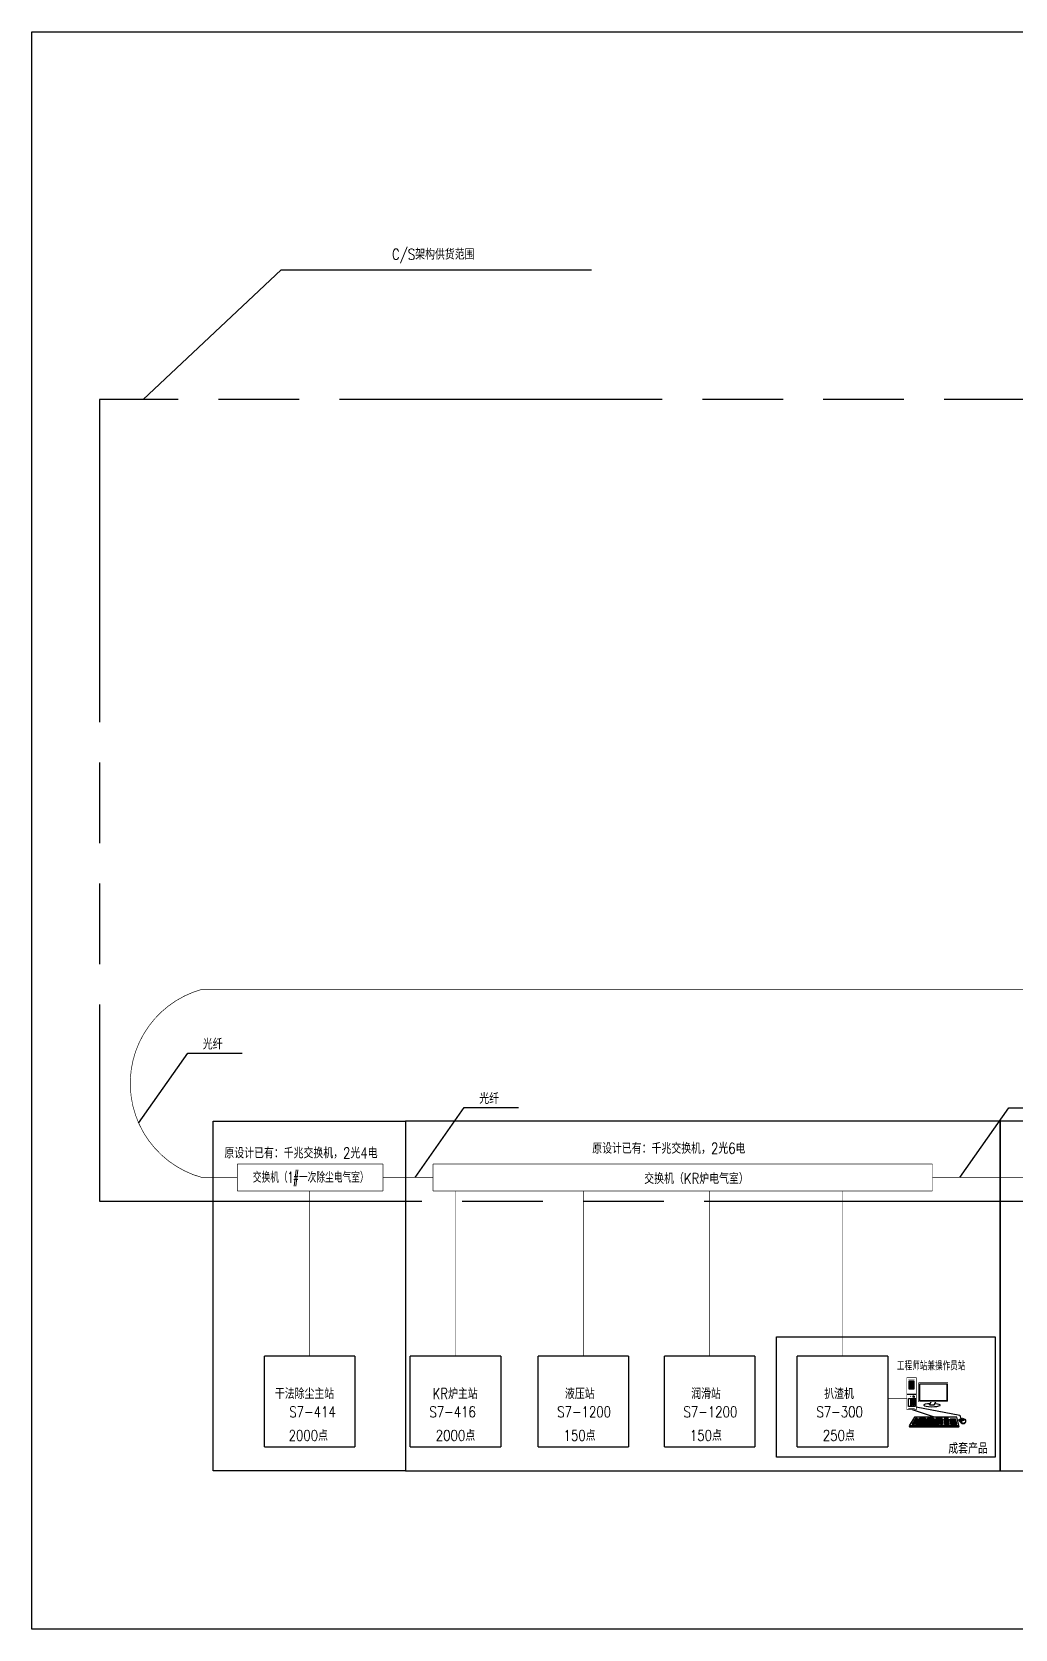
# Model space of a CAD drawing. Extents: x 3579 to 5426, y 430 to 1024.
# Drawn here: x 3579 to 3945, y 430 to 1024 of the extents above; entities that cross this region are included whole.
import ezdxf

# ---------------------------------------------------------------- set-up
doc = ezdxf.new("R2010")
doc.units = 0
doc.linetypes.add('AM_ISO09W050', pattern=[22.5, 12, -1.5, 3, -1.5, 3, -1.5])
doc.linetypes.add('CENTER', pattern=[50.8, 31.75, -6.35, 6.35, -6.35])
doc.layers.get('0').update_dxf_attribs({"linetype": 'CONTINUOUS'})
for name, color, linetype in [('at_Entity', 7, 'CONTINUOUS'), ('at_Rect', 7, 'CONTINUOUS'), ('TKB', 7, 'CONTINUOUS')]:
    doc.layers.add(name, color=color, linetype=linetype)
doc.styles.add('HZB', font='txtB', dxfattribs={"width": 0.8, "bigfont": 'HzTxtB'})

msp = doc.modelspace()

# ---------------------------------------------------------------- linework, layer by layer
at = {"color": 0}
for p, q in [((3907.91, 517.12), (3904.41, 517.12)), ((3905.15, 522.07), (3905.15, 519.22)), ((3907.14, 522.07), (3905.15, 522.07)), ((3905.15, 519.22), (3907.14, 519.22)), ((3905.52, 519.22), (3905.52, 522.07)), ((3905.68, 519.22), (3905.68, 522.07)), ((3905.84, 519.22), (3905.84, 522.07)), ((3906, 519.22), (3906, 522.07)), ((3906.16, 519.22), (3906.16, 522.07)), ((3906.3, 519.22), (3906.3, 522.07)), ((3906.47, 519.22), (3906.47, 522.07)), ((3906.65, 519.22), (3906.65, 522.07)), ((3907.14, 519.22), (3907.14, 522.07)), ((3909.27, 521.12), (3919.22, 521.12)), ((3909.27, 514.83), (3909.27, 521.12)), ((3919.22, 521.12), (3919.22, 514.83)), ((3904.98, 512.73), (3904.98, 515.72)), ((3904.98, 515.72), (3907.51, 515.72)), ((3907.48, 512.73), (3904.98, 512.73)), ((3905.79, 515.72), (3905.79, 512.73)), ((3906.09, 515.31), (3906.09, 513.15)), ((3906.3, 515.31), (3906.09, 515.31)), ((3906.09, 513.15), (3906.28, 513.15)), ((3906.28, 513.15), (3906.28, 515.31)), ((3906.4, 511.54), (3914.9, 508.72)), ((3907.14, 516.6), (3906.6, 516.6)), ((3906.6, 516.6), (3906.6, 516.14)), ((3906.85, 516.57), (3906.61, 516.6)), ((3906.85, 516.11), (3906.61, 516.14)), ((3906.63, 515.7), (3906.63, 512.71)), ((3907.05, 516.49), (3906.85, 516.57)), ((3907.05, 516.03), (3906.85, 516.11)), ((3906.86, 516.57), (3906.86, 516.12)), ((3906.93, 515.31), (3906.93, 513.15)), ((3907.14, 515.31), (3906.93, 515.31)), ((3906.93, 513.15), (3907.11, 513.15)), ((3907.13, 516.61), (3907.05, 516.49)), ((3907.13, 516.15), (3907.05, 516.03)), ((3907.06, 516.5), (3907.06, 516.04)), ((3907.11, 513.15), (3907.11, 515.31)), ((3907.14, 516.14), (3907.14, 516.6)), ((3907.48, 515.77), (3907.48, 512.73)), ((3919.22, 514.83), (3909.27, 514.83)), ((3912.79, 513.27), (3913.41, 514.46)), ((3912.79, 513.27), (3914.56, 513.27)), ((3914.56, 513.27), (3915.18, 514.46)), ((3907.26, 508.72), (3905.39, 505.78)), ((3905.39, 505.65), (3923.74, 505.65)), ((3905.41, 505.17), (3923.73, 505.17)), ((3906.4, 506.21), (3906.36, 506.01)), ((3907.48, 508), (3906.38, 506.21)), ((3906.38, 506.21), (3907.14, 506.21)), ((3906.38, 506.01), (3907.17, 506.01)), ((3906.59, 506.57), (3917.62, 506.57)), ((3906.8, 506.94), (3917.62, 506.94)), ((3907.05, 507.3), (3917.62, 507.3)), ((3907.93, 507.65), (3907.14, 506.21)), ((3907.17, 506.01), (3907.14, 506.21)), ((3907.38, 506.41), (3907.17, 506.01)), ((3923.02, 508.72), (3907.26, 508.72)), ((3907.27, 507.65), (3917.62, 507.65)), ((3907.34, 506.57), (3907.38, 506.41)), ((3907.38, 506.4), (3907.79, 506.4)), ((3917.62, 508), (3907.45, 508)), ((3907.73, 508.48), (3907.62, 508.27)), ((3907.62, 508.27), (3908.17, 508.27)), ((3907.68, 506.2), (3907.64, 506.01)), ((3907.64, 506.01), (3907.7, 506.01)), ((3907.69, 507.65), (3907.86, 508)), ((3908.58, 508), (3907.69, 506.21)), ((3907.69, 506.21), (3916.43, 506.21)), ((3907.69, 506.01), (3916.45, 506.01)), ((3908.24, 508.48), (3907.72, 508.48)), ((3908.17, 508.27), (3908.24, 508.48)), ((3908.44, 506.52), (3908.33, 506.22)), ((3908.34, 506.21), (3908.33, 506.01)), ((3909.06, 508), (3908.44, 506.52)), ((3909.51, 507.96), (3908.99, 506.52)), ((3909.21, 508.48), (3909.1, 508.27)), ((3909.1, 508.27), (3911.25, 508.27)), ((3911.32, 508.48), (3909.2, 508.48)), ((3909.96, 507.96), (3909.51, 506.55)), ((3909.72, 508.47), (3909.64, 508.27)), ((3910.44, 508), (3910.02, 506.55)), ((3910.21, 508.48), (3910.15, 508.28)), ((3910.92, 508), (3910.57, 506.55)), ((3910.74, 508.48), (3910.69, 508.27)), ((3911.4, 508), (3911.09, 506.55)), ((3911.25, 508.27), (3911.32, 508.48)), ((3911.91, 508), (3911.71, 506.59)), ((3912.19, 508.48), (3912.12, 508.27)), ((3912.12, 508.27), (3914.25, 508.27)), ((3914.3, 508.48), (3912.18, 508.48)), ((3912.46, 508), (3912.26, 506.59)), ((3912.7, 508.47), (3912.67, 508.27)), ((3912.94, 508), (3912.74, 506.59)), ((3913.23, 508.48), (3913.18, 508.28)), ((3913.49, 508), (3913.29, 506.59)), ((3913.79, 508.47), (3913.75, 508.26)), ((3914.04, 508), (3913.84, 506.59)), ((3914.25, 508.27), (3914.3, 508.48)), ((3914.59, 508), (3914.39, 506.59)), ((3915.07, 508), (3914.97, 506.55)), ((3915.47, 508.48), (3915.42, 508.27)), ((3915.42, 508.27), (3917.57, 508.27)), ((3917.58, 508.48), (3915.46, 508.48)), ((3915.59, 507.98), (3915.49, 506.54)), ((3915.97, 506.54), (3915.91, 506.01)), ((3915.98, 508.47), (3915.96, 508.27)), ((3916.07, 507.98), (3915.97, 506.54)), ((3916.45, 506.54), (3916.43, 506.21)), ((3916.44, 506), (3916.43, 506.21)), ((3916.49, 506.45), (3916.44, 506)), ((3916.55, 507.98), (3916.45, 506.54)), ((3916.5, 506.45), (3916.45, 506.57)), ((3916.47, 508.48), (3916.47, 508.28)), ((3916.49, 506.45), (3916.99, 506.45)), ((3916.98, 506.21), (3916.96, 506)), ((3916.97, 506), (3917.65, 506.01)), ((3917, 506.54), (3916.98, 506.21)), ((3916.99, 506.21), (3917.62, 506.21)), ((3917, 508.48), (3917.01, 508.27)), ((3917.1, 507.98), (3917, 506.54)), ((3917.57, 508.27), (3917.58, 508.48)), ((3917.62, 506.21), (3917.62, 508)), ((3917.62, 507.99), (3917.68, 507.9)), ((3917.62, 506.21), (3917.64, 506)), ((3917.68, 507.82), (3917.68, 507.93)), ((3917.68, 506.01), (3917.68, 507.82)), ((3918.24, 507.91), (3918.27, 508)), ((3918.28, 507.11), (3918.24, 507.91)), ((3918.27, 508.49), (3918.28, 508.29)), ((3919.77, 508.49), (3918.27, 508.49)), ((3918.32, 507.31), (3918.27, 508)), ((3918.27, 508), (3919.85, 508)), ((3918.29, 508.29), (3919.82, 508.29)), ((3918.29, 507.11), (3918.31, 507.28)), ((3919.96, 507.11), (3918.29, 507.11)), ((3918.32, 507.65), (3919.88, 507.65)), ((3919.95, 507.31), (3918.32, 507.31)), ((3918.41, 506.04), (3918.34, 506.89)), ((3918.35, 506.89), (3918.38, 506.96)), ((3918.41, 506.28), (3918.37, 506.97)), ((3918.37, 506.97), (3919.95, 506.97)), ((3918.41, 506.62), (3919.99, 506.62)), ((3920.05, 506.28), (3918.41, 506.28)), ((3918.41, 506.04), (3918.41, 506.26)), ((3920.09, 506.04), (3918.41, 506.04)), ((3918.77, 508.5), (3918.81, 508.29)), ((3918.78, 508), (3918.85, 507.31)), ((3918.85, 507.31), (3918.85, 507.11)), ((3918.89, 506.97), (3918.96, 506.28)), ((3918.95, 506.28), (3918.97, 506.04)), ((3919.3, 508.5), (3919.35, 508.29)), ((3919.33, 508), (3919.4, 507.31)), ((3919.4, 507.31), (3919.4, 507.11)), ((3919.44, 506.97), (3919.51, 506.28)), ((3919.5, 506.28), (3919.52, 506.04)), ((3919.82, 508.29), (3919.77, 508.49)), ((3919.85, 508), (3919.95, 507.31)), ((3919.95, 507.31), (3919.96, 507.11)), ((3919.95, 506.97), (3920.05, 506.28)), ((3920.05, 506.29), (3920.09, 506.04)), ((3920.5, 507.86), (3920.57, 508)), ((3920.78, 506.01), (3920.5, 507.86)), ((3920.62, 507.65), (3920.55, 507.53)), ((3922.56, 508), (3920.57, 508)), ((3920.57, 507.96), (3920.84, 506.21)), ((3920.67, 507.31), (3920.6, 507.18)), ((3920.64, 507.65), (3922.67, 507.65)), ((3920.73, 506.93), (3920.66, 506.79)), ((3920.67, 507.31), (3922.73, 507.31)), ((3920.79, 506.56), (3920.71, 506.43)), ((3920.74, 506.93), (3922.8, 506.93)), ((3920.78, 506.55), (3922.87, 506.55)), ((3920.84, 506.21), (3920.78, 506)), ((3923.01, 506.01), (3920.78, 506.01)), ((3920.84, 506.21), (3922.97, 506.21)), ((3921.09, 508), (3921.36, 506.21)), ((3921.36, 506.21), (3921.36, 506)), ((3921.57, 508), (3921.88, 506.21)), ((3921.87, 506.21), (3921.88, 506)), ((3922.08, 508), (3922.43, 506.21)), ((3922.42, 506.21), (3922.45, 506)), ((3922.97, 506.21), (3922.56, 508)), ((3923.01, 506.01), (3922.98, 506.21)), ((3923.74, 505.78), (3923.02, 508.72)), ((3923.68, 507.9), (3925.08, 508.38)), ((3923.68, 507.9), (3923.7, 507.54)), ((3923.68, 507.88), (3924.56, 507.18)), ((3923.7, 507.54), (3924.56, 506.62)), ((3924.18, 508.1), (3925.14, 507.4)), ((3924.56, 507.18), (3926.22, 507.86)), ((3924.56, 506.62), (3924.58, 507.16)), ((3924.72, 508.26), (3925.66, 507.62)), ((3925.08, 508.38), (3926.18, 507.88)), ((3926.18, 507.88), (3926.26, 507.84))]:
    msp.add_line(p, q, dxfattribs=at)
at = {"color": 2, "const_width": 0.24}
msp.add_lwpolyline([(3642.07, 667.83, 0.761573), (3642.11, 597.87)], format="xyb", dxfattribs=at)
for points in [[(3642.07, 667.83), (4106.55, 667.83)], [(3655.25, 597.89), (3642.11, 597.87)], [(3728.09, 597.89), (3709.51, 597.89)], [(3948.79, 597.87), (3913.94, 597.89)]]:
    msp.add_lwpolyline(points, dxfattribs=at)
at = {"const_width": 0.24}
for points in [[(3655.25, 602.92), (3709.51, 602.92)], [(3655.25, 592.86), (3655.25, 602.92)], [(3709.51, 602.92), (3709.51, 592.86)], [(3728.09, 602.92), (3913.94, 602.92)], [(3728.09, 592.86), (3728.09, 602.92)], [(3913.94, 602.92), (3913.94, 592.86)], [(3709.51, 592.86), (3655.25, 592.86)], [(3913.94, 592.86), (3728.09, 592.86)]]:
    msp.add_lwpolyline(points, dxfattribs=at)
at = {"color": 106, "linetype": 'CENTER', "ltscale": 0.2, "const_width": 0.18}
for points in [[(3682.2, 531.36), (3682.2, 592.86)], [(3736.48, 531.36), (3736.48, 592.86)], [(3784.03, 531.36), (3784.03, 592.86)], [(3831.01, 531.36), (3831.01, 592.86)], [(3880.49, 531.36), (3880.49, 592.86)]]:
    msp.add_lwpolyline(points, dxfattribs=at)
at = {"color": 0, "linetype": 'ByBlock', "const_width": 0.18}
for points in [[(3907.91, 523.49), (3907.91, 511.54), (3904.89, 511.54), (3904.41, 511.54), (3904.41, 523.41), (3907.99, 523.41)], [(3907.35, 522.85), (3904.89, 522.85)], [(3908.78, 521.62), (3908.78, 514.46), (3919.67, 514.46), (3919.67, 521.54), (3908.78, 521.54)], [(3907.35, 512.02), (3904.89, 512.02)], [(3907.16, 514.56), (3907.16, 513.94)]]:
    msp.add_lwpolyline(points, dxfattribs=at)
at = {"color": 106, "linetype": 'CENTER', "ltscale": 0.5, "const_width": 0.18}
msp.add_lwpolyline([(3904.41, 515.59), (3897.33, 515.59)], dxfattribs=at)
at = {"color": 0, "const_width": 0.12}
msp.add_lwpolyline([(3905.77, 516.62, 1), (3905.77, 516.26, 1)], format="xyb", close=True, dxfattribs=at)
at = {"color": 0}
msp.add_circle((3905.96, 513.03), 0.0694, dxfattribs=at)
for centre, radius, start, end in [((3905.76, 505.49), 0.477, 138.04738, 222.2392), ((3923.39, 505.49), 0.477, 317.7608, 41.95262), ((3925.45, 507.42), 0.914, 193.82231, 27.57625), ((3925.33, 507.46), 1.14, 228.85799, 333.55317)]:
    msp.add_arc(centre, radius, start, end, dxfattribs=at)
msp.add_ellipse((3913.73, 513.19), major_axis=(-3.08, 0), ratio=0.183532, start_param=-1.344982, end_param=4.357445, dxfattribs=at)
at = {"layer": 'at_Entity', "color": 7}
for points in [[(3753.33, 531.36), (3753.33, 497.66)], [(3800.88, 531.36), (3800.88, 497.67)], [(3847.86, 531.36), (3847.86, 497.67)], [(3897.33, 531.36), (3897.33, 497.67)]]:
    msp.add_lwpolyline(points, dxfattribs=at)
at = {"layer": 'at_Rect', "color": 7}
for p, q in [((3665.35, 497.66), (3665.35, 531.36)), ((3699.04, 531.36), (3665.35, 531.36)), ((3699.04, 531.36), (3699.04, 497.66)), ((3719.64, 497.66), (3719.64, 531.36)), ((3753.33, 531.36), (3719.64, 531.36)), ((3753.33, 531.36), (3753.33, 497.66)), ((3767.19, 497.66), (3767.19, 531.36)), ((3800.88, 531.36), (3767.19, 531.36)), ((3800.88, 531.36), (3800.88, 497.66)), ((3814.17, 497.67), (3814.17, 531.36)), ((3847.86, 531.36), (3814.17, 531.36)), ((3847.86, 531.36), (3847.86, 497.67)), ((3863.64, 497.67), (3863.64, 531.36)), ((3897.33, 531.36), (3863.64, 531.36)), ((3897.33, 531.36), (3897.33, 497.67)), ((3719.64, 497.66), (3753.33, 497.66)), ((3767.19, 497.66), (3800.88, 497.66)), ((3814.17, 497.67), (3847.86, 497.67)), ((3863.64, 497.67), (3897.33, 497.67))]:
    msp.add_line(p, q, dxfattribs=at)
msp.add_lwpolyline([(3699.04, 531.36), (3699.04, 497.66)], dxfattribs=at)
at = {"layer": 'TKB', "color": 0}
for p, q in [((3620.2, 887.26), (3671.6, 935.5)), ((3671.6, 935.5), (3787.1, 935.5)), ((3665.35, 497.66), (3699.04, 497.66))]:
    msp.add_line(p, q, dxfattribs=at)
at = {"layer": 'TKB', "color": 2}
for p, q in [((3618.57, 618.13), (3636.85, 644.08)), ((3636.85, 644.08), (3657.06, 644.08)), ((3721.42, 597.89), (3739.71, 623.84)), ((3739.71, 623.84), (3759.91, 623.84)), ((3924.08, 597.88), (3942.36, 623.83)), ((3942.36, 623.83), (3962.57, 623.83))]:
    msp.add_line(p, q, dxfattribs=at)
at = {"layer": 'TKB'}
for p, q in [((3907.91, 512.55), (3924.07, 509.53)), ((3924.07, 509.53), (3924.53, 508.19))]:
    msp.add_line(p, q, dxfattribs=at)
at = {"layer": 'TKB', "color": 0}
for points in [[(3578.87, 1023.92), (5425.86, 1023.92), (5425.86, 429.92), (3578.87, 429.92)], [(3646.27, 618.82), (3717.87, 618.82), (3717.87, 488.79), (3646.27, 488.79)], [(3717.87, 488.79), (3939.16, 488.79), (3939.16, 618.8), (3717.87, 618.8)], [(3939.16, 488.77), (4040.71, 488.77), (4040.71, 618.78), (3939.16, 618.78)]]:
    msp.add_lwpolyline(points, close=True, dxfattribs=at)
at = {"layer": 'TKB', "color": 0, "linetype": 'AM_ISO09W050', "ltscale": 10}
msp.add_lwpolyline([(3603.98, 589.06), (5388.32, 589.06), (5388.32, 887.26), (3603.98, 887.26)], close=True, dxfattribs=at)
at = {"layer": 'TKB', "color": 1}
msp.add_lwpolyline([(3855.9, 538.56), (3937.24, 538.56), (3937.24, 493.84), (3855.9, 493.84)], close=True, dxfattribs=at)

# ---------------------------------------------------------------- texts
at = {"color": 4, "style": 'HZB'}
for s, width, p in [('C/S架构供货范围', 0.8, (3712.83, 939.23)), ('原设计已有：千兆交换机，2光4电', 0.8, (3650.48, 604.99)), ('原设计已有：千兆交换机，2光6电', 0.8, (3787.34, 606.72)), ('交换机（1#一次除尘电气室）', 0.6, (3661.05, 595.94)), ('交换机（KR炉电气室）', 0.8, (3806.69, 595.47)), ('干法除尘主站', 0.8, (3669.26, 515.46)), ('KR炉主站', 0.8, (3727.94, 515.46)), ('液压站', 0.8, (3777.19, 515.46)), ('润滑站', 0.8, (3824.17, 515.46)), ('扒渣机', 0.8, (3873.64, 515.46)), ('S7-414', 0.8, (3674.63, 508.7)), ('S7-416', 0.8, (3726.76, 508.7)), ('S7-1200', 0.8, (3774.31, 508.7)), ('S7-1200', 0.8, (3821.29, 508.7)), ('S7-300', 0.8, (3870.76, 508.7))]:
    msp.add_text(s, height=4, dxfattribs=dict(at, width=width)).set_placement(p)
at = {"color": 2, "style": 'HZB', "width": 0.8}
for p in [(3642.44, 645.49), (3745.3, 625.25)]:
    msp.add_text('光纤', height=4, dxfattribs=at).set_placement(p)
at = {"color": 0, "style": 'HZB', "width": 0.7}
msp.add_text('工程师站兼操作员站', height=3, dxfattribs=at).set_placement((3900.69, 526.18))
at = {"color": 6, "style": 'HZB', "width": 0.8}
for s, p in [('S7-414', (3674.63, 508.7)), ('2000点', (3674.38, 499.95)), ('2000点', (3729.13, 499.95)), ('150点', (3776.68, 499.95)), ('150点', (3823.66, 499.95)), ('250点', (3873.13, 499.95))]:
    msp.add_text(s, height=4, dxfattribs=at).set_placement(p)
at = {"color": 1, "style": 'HZB', "width": 0.8}
msp.add_text('成套产品', height=4, dxfattribs=at).set_placement((3919.82, 495.12))

doc.saveas('drawing.dxf')
